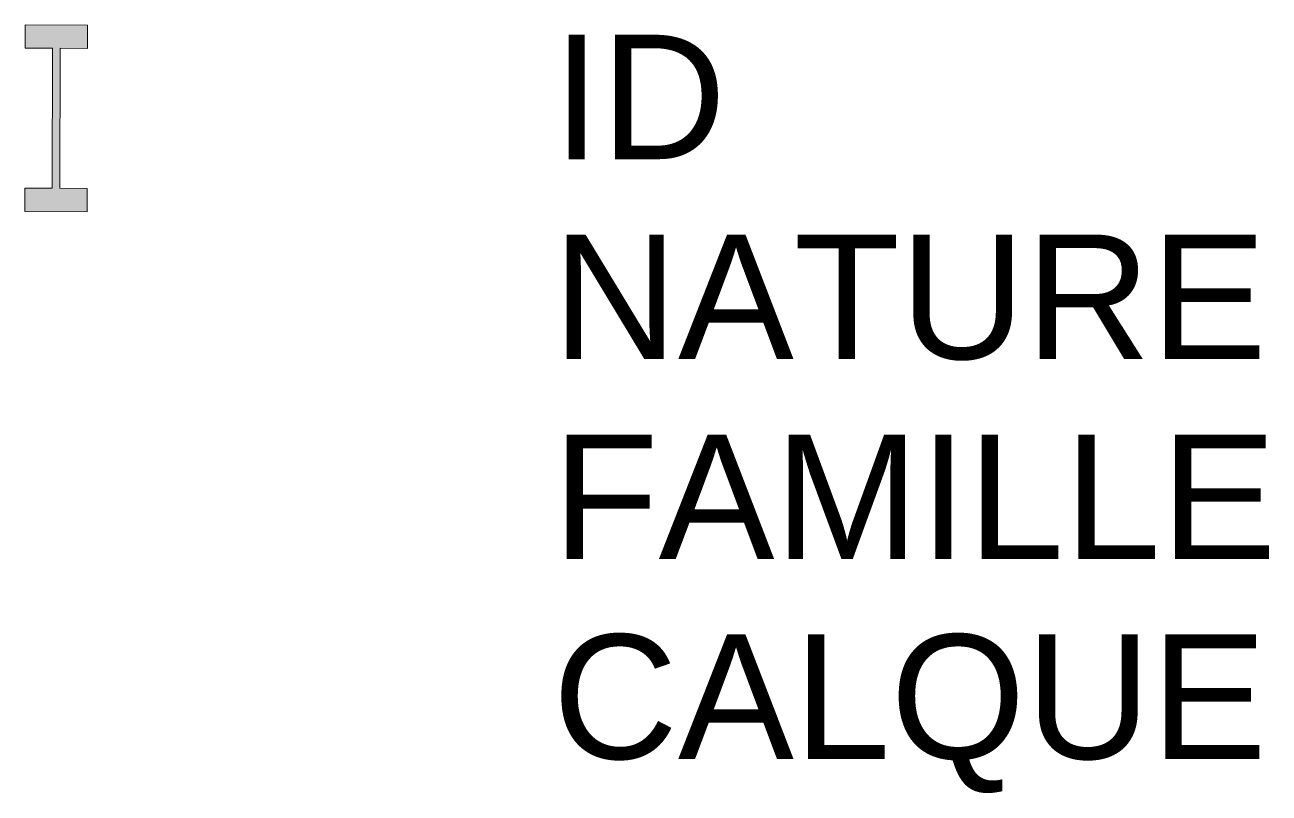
# Model space of a CAD drawing. Header units: metres. Extents: x 3100.99 to 3102.99, y 1873.17 to 1874.4.
import ezdxf

# ---------------------------------------------------------------- set-up
doc = ezdxf.new("R2010")
doc.units = ezdxf.units.M
doc.linetypes.add('Socle_Continu', pattern=[2.5, 2.5, 0])
doc.linetypes.add('Topo_Continu', pattern=[2.5, 2.5, 0])
doc.layers.add('EAUPO_SCT', color=4, linetype='Topo_Continu', lineweight=13)
doc.styles.get("Standard").update_dxf_attribs({"font": 'arial.ttf'})

msp = doc.modelspace()

# ---------------------------------------------------------------- hatches: boundary and pattern name
at = {"layer": 'EAUPO_SCT', "linetype": 'Socle_Continu'}
msp.add_hatch(color=256, dxfattribs=at).paths.add_polyline_path([(3101.0933, 1874.4033), (3100.9933, 1874.4035), (3100.9932, 1874.366), (3101.037, 1874.3659), (3101.0365, 1874.1409), (3100.9928, 1874.141), (3100.9927, 1874.1035), (3101.0927, 1874.1033), (3101.0928, 1874.1408), (3101.049, 1874.1409), (3101.0495, 1874.3659), (3101.0932, 1874.3658)])

# ---------------------------------------------------------------- linework, layer by layer
for p, q in [((3100.9933, 1874.4035), (3100.9932, 1874.366)), ((3101.0933, 1874.4033), (3100.9933, 1874.4035)), ((3101.0932, 1874.3658), (3101.0933, 1874.4033)), ((3100.9932, 1874.366), (3101.037, 1874.3659)), ((3101.037, 1874.3659), (3101.0365, 1874.1409)), ((3101.049, 1874.1409), (3101.0495, 1874.3659)), ((3101.0495, 1874.3659), (3101.0932, 1874.3658)), ((3100.9928, 1874.141), (3100.9927, 1874.1035)), ((3101.0365, 1874.1409), (3100.9928, 1874.141)), ((3101.0928, 1874.1408), (3101.049, 1874.1409)), ((3101.0927, 1874.1033), (3101.0928, 1874.1408)), ((3100.9927, 1874.1035), (3101.0927, 1874.1033))]:
    msp.add_line(p, q, dxfattribs=at)

# ---------------------------------------------------------------- texts
at = {"layer": 'EAUPO_SCT', "linetype": 'Socle_Continu', "flags": 9}
for tag, p, s in [('ID', (3101.8411, 1874.1877), 'AP_0047'), ('NATURE', (3101.8411, 1873.8665), 'Changement de matériau'), ('FAMILLE', (3101.8411, 1873.5452), 'Eau potable'), ('CALQUE', (3101.8411, 1873.2239), 'EAUPO_SCT')]:
    msp.add_attdef(tag, p, s, height=0.2, dxfattribs=at)

doc.saveas('drawing.dxf')
